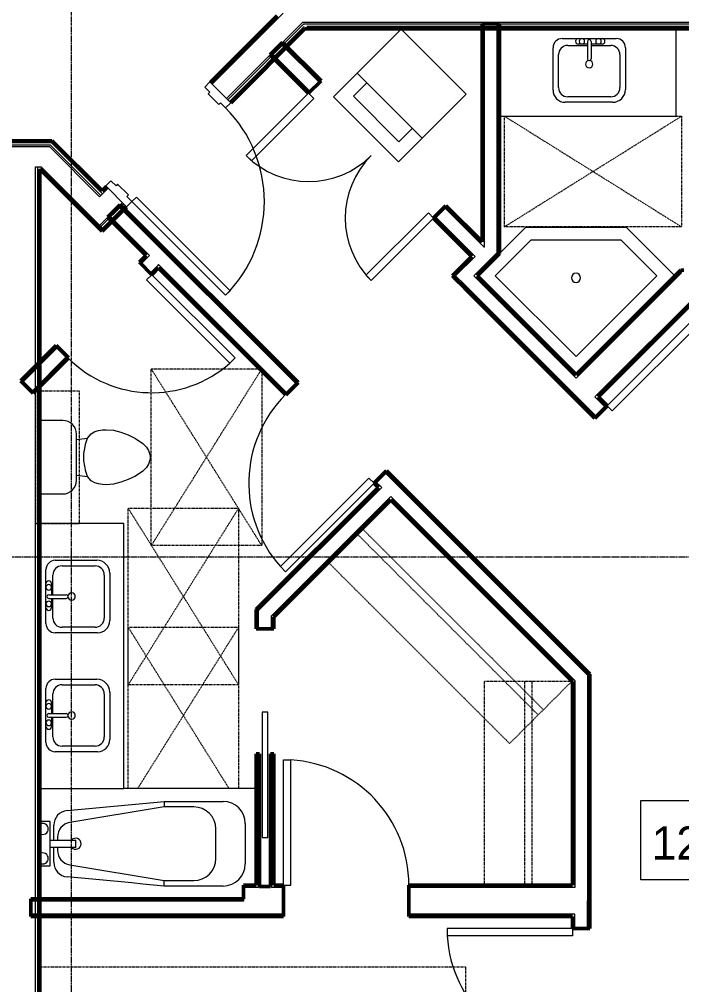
# Model space of a CAD drawing. Header units: inches. Extents: x -4266 to -1814, y 9706 to 12441.
# Drawn here: x -2514.5 to -2334.6, y 11419 to 11681.3 of the extents above; entities that cross this region are included whole.
import ezdxf

# ---------------------------------------------------------------- set-up
doc = ezdxf.new("R2010")
doc.units = ezdxf.units.IN
doc.header["$MEASUREMENT"] = 0
doc.linetypes.add('Dash', pattern=[0.25, 0.125, -0.125])
doc.linetypes.add('Grid Line 1_2_', pattern=[0.875, 0.5, -0.125, 0.125, -0.125])
for name, color, linetype, lineweight in [('A-AREA-IDEN', 2, 'Continuous', 9), ('A-DOOR-1', 7, 'Continuous', 9), ('A-DOOR-2', 50, 'Continuous', 20), ('A-DOOR-8', 31, 'Continuous', 9), ('A-DOOR-9', 31, 'Continuous', 20), ('A-DOOR-FRAM', 31, 'Continuous', 20), ('A-GENM-HDLN-1', 7, 'Dash', 9), ('A-WALL', 113, 'Continuous', 13), ('A-WALL-3', 250, 'Continuous', 50), ('A-WALL-4', 10, 'Continuous', 13), ('I-FURN-HDLN-1', 7, 'Dash', 9), ('I-WALL-3', 2, 'Continuous', 50), ('P-SANR-FIXT-2', 7, 'Continuous', 9), ('Q-CASE-2', 7, 'Continuous', 9), ('Q-CASE-HDLN-1', 7, 'Dash', 9), ('S-GRID-1', 1, 'Grid Line 1_2_', 9)]:
    doc.layers.add(name, color=color, linetype=linetype, lineweight=lineweight)
doc.styles.add('Century Gothic', font='ufonts.com_century-gothic.ttf', dxfattribs={"height": 9})

msp = doc.modelspace()

# ---------------------------------------------------------------- linework, layer by layer
at = {"layer": 'A-AREA-IDEN', "flags": 128}
msp.add_lwpolyline([(-2345.74455, 11469.04857), (-2263.24691, 11469.04857), (-2263.24691, 11447.55251), (-2345.74455, 11447.55251)], close=True, dxfattribs=at)
at = {"layer": 'A-DOOR-1'}
for centre, radius, start, end in [((-2435.91675, 11661.27546), 24, 225, 315), ((-2401.97562, 11627.33433), 24, 135, 225), ((-2478.51142, 11611.95332), 32.06659, 225, 311.4241295), ((-2418.11219, 11555.2664), 34.06659, 135, 221.634313), ((-2442.74874, 11446.09101), 34.06659, 0, 86.634313), ((-2364.27374, 11434.34101), 34.06659, 183.365687, 270)]:
    msp.add_arc(centre, radius, start, end, dxfattribs=at)
at = {"layer": 'A-DOOR-2'}
for p, q in [((-2435.91675, 11661.27546), (-2452.88731, 11644.3049)), ((-2451.47309, 11642.89068), (-2434.50253, 11659.86125)), ((-2434.50253, 11659.86125), (-2435.91675, 11661.27546)), ((-2452.88731, 11644.3049), (-2451.47309, 11642.89068)), ((-2420.3604, 11611.77799), (-2403.38983, 11628.74855)), ((-2403.38983, 11628.74855), (-2401.97562, 11627.33433)), ((-2401.97562, 11627.33433), (-2418.94618, 11610.36377)), ((-2478.51142, 11611.95332), (-2479.92563, 11610.53911)), ((-2479.92563, 11610.53911), (-2457.29527, 11587.90875)), ((-2478.51142, 11611.95332), (-2455.88106, 11589.32296)), ((-2418.94618, 11610.36377), (-2420.3604, 11611.77799)), ((-2354.8676, 11576.33396), (-2330.82043, 11600.38113)), ((-2353.45339, 11574.91975), (-2329.40622, 11598.96692)), ((-2455.88106, 11589.32296), (-2457.29527, 11587.90875)), ((-2354.8676, 11576.33396), (-2353.45339, 11574.91975)), ((-2419.5264, 11556.68062), (-2443.57357, 11532.63345)), ((-2418.11219, 11555.2664), (-2442.15936, 11531.21923)), ((-2418.11219, 11555.2664), (-2419.5264, 11556.68062)), ((-2442.15936, 11531.21923), (-2443.57357, 11532.63345)), ((-2446.99874, 11493.04934), (-2448.49874, 11493.04934)), ((-2448.49874, 11493.04934), (-2448.49874, 11459.04934)), ((-2446.99874, 11459.04934), (-2446.99874, 11493.04934)), ((-2442.74874, 11480.09884), (-2440.74874, 11480.09884)), ((-2442.74874, 11446.09101), (-2442.74874, 11480.09884)), ((-2440.74874, 11446.09101), (-2440.74874, 11480.09884)), ((-2448.49874, 11459.04934), (-2446.99874, 11459.04934)), ((-2442.74874, 11446.09101), (-2440.74874, 11446.09101)), ((-2398.28157, 11434.34101), (-2398.28157, 11432.34101)), ((-2364.27374, 11434.34101), (-2398.28157, 11434.34101)), ((-2364.27374, 11434.34101), (-2364.27374, 11432.34101)), ((-2364.27374, 11432.34101), (-2398.28157, 11432.34101))]:
    msp.add_line(p, q, dxfattribs=at)
at = {"layer": 'A-DOOR-8'}
msp.add_arc((-2483.94122, 11631.81254), 36, 315, 45, dxfattribs=at)
at = {"layer": 'A-DOOR-9'}
for p, q in [((-2482.70378, 11633.04998), (-2483.94122, 11631.81254)), ((-2483.94122, 11631.81254), (-2458.48537, 11606.3567)), ((-2457.24793, 11607.59414), (-2482.70378, 11633.04998)), ((-2458.48537, 11606.3567), (-2457.24793, 11607.59414))]:
    msp.add_line(p, q, dxfattribs=at)
at = {"layer": 'A-DOOR-FRAM'}
for p, q in [((-2462.72801, 11664.33945), (-2464.14223, 11662.92524)), ((-2464.14223, 11662.92524), (-2462.77221, 11661.55522)), ((-2457.07116, 11658.6826), (-2462.72801, 11664.33945)), ((-2462.77221, 11661.55522), (-2463.21415, 11661.11328)), ((-2463.21415, 11661.11328), (-2460.29733, 11658.19646)), ((-2460.29733, 11658.19646), (-2459.85539, 11658.63841)), ((-2459.85539, 11658.63841), (-2458.48537, 11657.26839)), ((-2458.48537, 11657.26839), (-2457.07116, 11658.6826)), ((-2489.59807, 11637.4694), (-2491.01228, 11636.05518)), ((-2491.01228, 11636.05518), (-2485.35543, 11630.39833)), ((-2488.22805, 11636.09938), (-2489.59807, 11637.4694)), ((-2487.78611, 11636.54132), (-2488.22805, 11636.09938)), ((-2484.86929, 11633.6245), (-2487.78611, 11636.54132)), ((-2485.31123, 11633.18256), (-2484.86929, 11633.6245)), ((-2485.35543, 11630.39833), (-2483.94122, 11631.81254)), ((-2483.94122, 11631.81254), (-2485.31123, 11633.18256))]:
    msp.add_line(p, q, dxfattribs=at)
at = {"layer": 'A-GENM-HDLN-1'}
for p, q in [((-2382.68824, 11654.9894), (-2334.68824, 11624.9894)), ((-2382.68824, 11624.9894), (-2334.68824, 11654.9894)), ((-2382.68824, 11624.9894), (-2382.68824, 11654.9894)), ((-2336.06324, 11654.9894), (-2334.68824, 11654.9894)), ((-2334.68824, 11654.9894), (-2334.68824, 11624.9894)), ((-2334.68824, 11624.9894), (-2382.68824, 11624.9894)), ((-2448.64752, 11538.34101), (-2478.64752, 11586.34101)), ((-2478.64752, 11538.34101), (-2478.64752, 11586.34101)), ((-2478.64752, 11586.34101), (-2449.18679, 11586.34101)), ((-2478.64752, 11538.34101), (-2448.85493, 11586.00914)), ((-2448.64752, 11585.80173), (-2448.64752, 11538.34101)), ((-2484.92374, 11500.49849), (-2454.92374, 11548.49849)), ((-2454.92374, 11500.49849), (-2484.92374, 11548.49849)), ((-2484.92374, 11500.49849), (-2484.92374, 11548.49849)), ((-2484.92374, 11548.49849), (-2454.92374, 11548.49849)), ((-2454.92374, 11548.49849), (-2454.92374, 11500.49849)), ((-2448.64752, 11538.34101), (-2478.64752, 11538.34101)), ((-2457.52216, 11472.34101), (-2484.92374, 11516.18353)), ((-2484.92374, 11472.34101), (-2484.92374, 11516.18353)), ((-2484.92374, 11516.18353), (-2454.92374, 11516.18353)), ((-2482.32531, 11472.34101), (-2454.92374, 11516.18353)), ((-2454.92374, 11516.18353), (-2454.92374, 11472.34101)), ((-2454.92374, 11500.49849), (-2484.92374, 11500.49849))]:
    msp.add_line(p, q, dxfattribs=at)
at = {"layer": 'A-WALL'}
for p, q in [((-2442.84063, 11682.9894), (-2462.10929, 11663.72074)), ((-2437.56246, 11680.4894), (-2458.22021, 11659.83165)), ((-2437.35535, 11679.9894), (-2457.86665, 11659.4781)), ((-2437.09647, 11679.3644), (-2457.42471, 11659.03615)), ((-2105.82374, 11680.4894), (-2437.56246, 11680.4894)), ((-2105.82374, 11679.9894), (-2437.35535, 11679.9894)), ((-2105.82374, 11679.3644), (-2436.38936, 11679.3644)), ((-2650.59874, 11647.8644), (-2505.8267, 11647.8644)), ((-2649.97374, 11647.2394), (-2506.08558, 11647.2394)), ((-2649.47374, 11646.7394), (-2506.29269, 11646.7394)), ((-2506.29269, 11646.7394), (-2492.69166, 11633.13837)), ((-2506.08558, 11647.2394), (-2492.33811, 11633.49192)), ((-2505.8267, 11647.8644), (-2491.89617, 11633.93386)), ((-2510.12374, 11285.5394), (-2510.12374, 11641.2394)), ((-2510.12374, 11641.2394), (-2508.57086, 11641.2394)), ((-2509.49874, 11285.5394), (-2509.49874, 11641.2394)), ((-2508.57086, 11641.2394), (-2491.89617, 11624.5647)), ((-2490.39356, 11635.43647), (-2492.69166, 11633.13837)), ((-2486.50448, 11631.54738), (-2492.69166, 11625.36019)), ((-2486.15092, 11631.19382), (-2492.33811, 11625.00664)), ((-2485.70898, 11630.75188), (-2491.89617, 11624.5647))]:
    msp.add_line(p, q, dxfattribs=at)
at = {"layer": 'A-WALL-3'}
for p, q in [((-2388.81324, 11680.2394), (-2388.81324, 11620.88947)), ((-2384.06324, 11680.2394), (-2388.81324, 11680.2394)), ((-2384.06324, 11617.73446), (-2384.06324, 11680.2394)), ((-2442.98781, 11675.06404), (-2446.34657, 11671.70528)), ((-2432.55799, 11664.63422), (-2442.98781, 11675.06404)), ((-2446.34657, 11671.70528), (-2435.91675, 11661.27546)), ((-2435.91675, 11661.27546), (-2432.55799, 11664.63422)), ((-2487.09006, 11630.96179), (-2490.44882, 11627.60303)), ((-2438.79506, 11582.66679), (-2487.09006, 11630.96179)), ((-2398.61686, 11630.69309), (-2401.97562, 11627.33433)), ((-2388.81324, 11620.88947), (-2398.61686, 11630.69309)), ((-2490.44882, 11627.60303), (-2480.01402, 11617.16824)), ((-2401.97562, 11627.33433), (-2391.57825, 11616.93697)), ((-2384.68824, 11617.10946), (-2384.06324, 11617.73446)), ((-2480.01402, 11617.16824), (-2481.87018, 11615.31208)), ((-2481.87018, 11615.31208), (-2478.51142, 11611.95332)), ((-2391.57825, 11616.93697), (-2396.88318, 11611.63203)), ((-2388.81324, 11612.98446), (-2384.68824, 11617.10946)), ((-2478.51142, 11611.95332), (-2476.65526, 11613.80948)), ((-2476.65526, 11613.80948), (-2442.15382, 11579.30803)), ((-2390.16567, 11611.63203), (-2388.81324, 11612.98446)), ((-2334.86484, 11613.19275), (-2363.29561, 11584.76197)), ((-2333.98095, 11613.19275), (-2334.86484, 11613.19275)), ((-2396.88318, 11611.63203), (-2396.44124, 11611.19009)), ((-2396.44124, 11611.19009), (-2393.52443, 11608.27328)), ((-2363.29561, 11584.76197), (-2390.16567, 11611.63203)), ((-2393.52443, 11608.27328), (-2358.22636, 11572.97521)), ((-2357.2852, 11578.75157), (-2327.59402, 11608.44275)), ((-2504.49759, 11592.68466), (-2514.10749, 11583.07476)), ((-2501.13884, 11589.32591), (-2504.49759, 11592.68466)), ((-2510.74874, 11579.71601), (-2501.13884, 11589.32591)), ((-2514.10749, 11583.07476), (-2510.74874, 11579.71601)), ((-2442.15382, 11579.30803), (-2438.79506, 11582.66679)), ((-2354.8676, 11576.33396), (-2357.2852, 11578.75157)), ((-2358.22636, 11572.97521), (-2354.8676, 11576.33396)), ((-2414.75343, 11558.62516), (-2418.11219, 11555.2664)), ((-2359.52374, 11503.39547), (-2414.75343, 11558.62516)), ((-2418.11219, 11555.2664), (-2416.96314, 11554.11735)), ((-2416.96314, 11554.11735), (-2450.12374, 11520.95676)), ((-2445.37374, 11518.98924), (-2413.60438, 11550.7586)), ((-2413.60438, 11550.7586), (-2364.27374, 11501.42795)), ((-2450.12374, 11520.95676), (-2450.12374, 11515.71601)), ((-2445.37374, 11515.71601), (-2445.37374, 11518.98924)), ((-2450.12374, 11515.71601), (-2448.64697, 11515.71601)), ((-2448.64697, 11515.71601), (-2445.37374, 11515.71601)), ((-2359.52374, 11502.51158), (-2359.52374, 11503.39547)), ((-2359.52374, 11496.67795), (-2359.52374, 11502.51158)), ((-2364.27374, 11501.42795), (-2364.27374, 11446.09101)), ((-2359.52374, 11441.84101), (-2359.52374, 11496.67795)), ((-2450.12374, 11481.71601), (-2450.12374, 11446.09101)), ((-2449.24874, 11481.71601), (-2450.12374, 11481.71601)), ((-2449.24874, 11446.09101), (-2449.24874, 11481.71601)), ((-2445.37374, 11481.71601), (-2446.24874, 11481.71601)), ((-2446.24874, 11481.71601), (-2446.24874, 11446.09101)), ((-2445.37374, 11446.09101), (-2445.37374, 11481.71601)), ((-2450.12374, 11446.09101), (-2453.57374, 11446.09101)), ((-2453.57374, 11446.09101), (-2453.57374, 11442.34101)), ((-2449.24874, 11445.71601), (-2449.24874, 11446.09101)), ((-2446.24874, 11445.71601), (-2449.24874, 11445.71601)), ((-2446.24874, 11446.09101), (-2446.24874, 11445.71601)), ((-2442.74874, 11446.09101), (-2445.37374, 11446.09101)), ((-2442.74874, 11437.59101), (-2442.74874, 11446.09101)), ((-2364.27374, 11446.09101), (-2408.74874, 11446.09101)), ((-2408.74874, 11446.09101), (-2408.74874, 11437.59101)), ((-2453.57374, 11442.34101), (-2511.37374, 11442.34101)), ((-2511.37374, 11442.34101), (-2511.37374, 11437.59101)), ((-2359.52374, 11434.34101), (-2359.52374, 11441.84101)), ((-2511.37374, 11437.59101), (-2453.57374, 11437.59101)), ((-2453.57374, 11437.59101), (-2442.74874, 11437.59101)), ((-2408.74874, 11437.59101), (-2364.27374, 11437.59101)), ((-2364.27374, 11437.59101), (-2364.27374, 11434.34101)), ((-2364.27374, 11434.34101), (-2359.52374, 11434.34101))]:
    msp.add_line(p, q, dxfattribs=at)
at = {"layer": 'A-WALL-4'}
for p, q in [((-2388.18824, 11635.22179), (-2388.18824, 11680.2394)), ((-2384.68824, 11638.72179), (-2384.68824, 11680.2394)), ((-2432.99993, 11664.19228), (-2443.42975, 11674.6221)), ((-2435.4748, 11661.7174), (-2445.90463, 11672.14723)), ((-2384.68824, 11622.94309), (-2384.68824, 11638.72179)), ((-2388.18824, 11619.44309), (-2388.18824, 11635.22179)), ((-2439.237, 11582.22485), (-2487.532, 11630.51985)), ((-2388.81324, 11620.00559), (-2399.0588, 11630.25115)), ((-2479.13014, 11617.16824), (-2490.00688, 11628.04498)), ((-2391.13631, 11617.37891), (-2401.53368, 11627.77628)), ((-2384.68824, 11617.99334), (-2384.68824, 11622.94309)), ((-2388.81324, 11620.00559), (-2388.21949, 11619.41184)), ((-2388.18824, 11619.44309), (-2388.21949, 11619.41184)), ((-2384.68824, 11617.99334), (-2388.18824, 11614.49334)), ((-2479.57208, 11616.72629), (-2481.42823, 11614.87014)), ((-2479.13014, 11617.16824), (-2479.57208, 11616.72629)), ((-2390.69437, 11616.93697), (-2395.9993, 11611.63203)), ((-2391.13631, 11617.37891), (-2390.69437, 11616.93697)), ((-2477.09721, 11614.25142), (-2478.95336, 11612.39527)), ((-2476.65526, 11614.69336), (-2477.09721, 11614.25142)), ((-2441.71188, 11579.74997), (-2476.65526, 11614.69336)), ((-2388.81324, 11613.86834), (-2391.04955, 11611.63203)), ((-2388.18824, 11614.49334), (-2388.81324, 11613.86834)), ((-2334.60595, 11612.56775), (-2362.85367, 11584.32003)), ((-2393.52443, 11609.15716), (-2395.9993, 11611.63203)), ((-2390.60761, 11611.19009), (-2391.04955, 11611.63203)), ((-2363.29561, 11583.87809), (-2390.60761, 11611.19009)), ((-2393.08248, 11608.71522), (-2393.52443, 11609.15716)), ((-2357.78441, 11573.41715), (-2393.08248, 11608.71522)), ((-2327.8529, 11609.06775), (-2357.72715, 11579.19351)), ((-2504.05565, 11592.24272), (-2513.66555, 11582.63282)), ((-2501.58078, 11589.76785), (-2511.19068, 11580.15795)), ((-2362.85367, 11584.32003), (-2363.29561, 11583.87809)), ((-2357.72715, 11579.19351), (-2358.16909, 11578.75157)), ((-2355.30954, 11575.89202), (-2358.16909, 11578.75157)), ((-2360.14874, 11503.13658), (-2415.19537, 11558.18322)), ((-2416.07926, 11554.11735), (-2417.67025, 11555.70834)), ((-2449.49874, 11520.69787), (-2416.5212, 11553.67541)), ((-2416.07926, 11554.11735), (-2416.5212, 11553.67541)), ((-2445.99874, 11519.24813), (-2414.04632, 11551.20054)), ((-2413.60438, 11551.64248), (-2414.04632, 11551.20054)), ((-2363.64874, 11501.68683), (-2413.60438, 11551.64248)), ((-2449.49874, 11515.74813), (-2449.49874, 11520.69787)), ((-2445.99874, 11518.36424), (-2445.99874, 11519.24813)), ((-2445.99874, 11515.71601), (-2445.99874, 11518.36424)), ((-2449.53086, 11515.71601), (-2449.49874, 11515.74813)), ((-2449.49874, 11515.71601), (-2449.49874, 11515.74813)), ((-2360.14874, 11503.13658), (-2360.14874, 11498.18683)), ((-2363.64874, 11501.68683), (-2363.64874, 11500.80295)), ((-2363.64874, 11500.80295), (-2363.64874, 11445.46601)), ((-2360.14874, 11498.18683), (-2360.14874, 11497.30295)), ((-2360.14874, 11497.30295), (-2360.14874, 11441.84101)), ((-2449.49874, 11446.09101), (-2449.49874, 11481.71601)), ((-2445.99874, 11446.09101), (-2445.99874, 11481.71601)), ((-2449.49874, 11445.46601), (-2453.57374, 11445.46601)), ((-2449.49874, 11446.09101), (-2449.49874, 11445.46601)), ((-2449.24874, 11445.71601), (-2449.24874, 11446.09101)), ((-2446.24874, 11445.71601), (-2449.24874, 11445.71601)), ((-2446.24874, 11446.09101), (-2446.24874, 11445.71601)), ((-2445.99874, 11446.09101), (-2445.99874, 11445.46601)), ((-2442.74874, 11445.46601), (-2445.99874, 11445.46601)), ((-2364.27374, 11445.46601), (-2408.74874, 11445.46601)), ((-2363.64874, 11445.46601), (-2364.27374, 11445.46601)), ((-2453.57374, 11441.71601), (-2453.57374, 11442.34101)), ((-2453.57374, 11442.34101), (-2453.57374, 11441.71601)), ((-2453.57374, 11441.71601), (-2511.37374, 11441.71601)), ((-2360.14874, 11434.34101), (-2360.14874, 11441.84101)), ((-2453.57374, 11438.21601), (-2511.37374, 11438.21601)), ((-2442.74874, 11438.21601), (-2453.57374, 11438.21601)), ((-2364.27374, 11438.21601), (-2408.74874, 11438.21601)), ((-2363.64874, 11438.21601), (-2364.27374, 11438.21601)), ((-2363.64874, 11434.34101), (-2363.64874, 11438.21601))]:
    msp.add_line(p, q, dxfattribs=at)
at = {"layer": 'I-FURN-HDLN-1'}
for p, q in [((-2508.87374, 11423.9144), (-2393.34989, 11423.9144)), ((-2393.34989, 11423.9144), (-2393.34989, 11285.9144))]:
    msp.add_line(p, q, dxfattribs=at)
at = {"layer": 'I-WALL-3'}
for p, q in [((-2444.43162, 11682.28229), (-2462.55123, 11664.16268)), ((-2457.07116, 11658.6826), (-2437.01436, 11678.7394)), ((-2437.01436, 11678.7394), (-2105.82374, 11678.7394)), ((-2505.61959, 11648.3644), (-2651.09874, 11648.3644)), ((-2491.98455, 11634.72936), (-2505.61959, 11648.3644)), ((-2508.87374, 11285.5394), (-2508.87374, 11640.6144)), ((-2508.87374, 11640.6144), (-2508.82975, 11640.6144)), ((-2508.82975, 11640.6144), (-2491.98455, 11623.7692)), ((-2490.83551, 11635.87841), (-2491.98455, 11634.72936)), ((-2491.98455, 11623.7692), (-2485.35543, 11630.39833))]:
    msp.add_line(p, q, dxfattribs=at)
at = {"layer": 'P-SANR-FIXT-2'}
for p, q in [((-2429.17266, 11660.31701), (-2410.78788, 11678.70178)), ((-2393.11021, 11661.02411), (-2410.78788, 11678.70178)), ((-2367.04877, 11676.1144), (-2352.36373, 11676.1144)), ((-2367.04877, 11676.1144), (-2352.36373, 11676.1144)), ((-2362.70625, 11676.1144), (-2356.20625, 11676.1144)), ((-2360.20625, 11675.35059), (-2360.20625, 11670.61224)), ((-2359.20625, 11675.35059), (-2359.20625, 11670.61224)), ((-2369.54877, 11662.11243), (-2369.54877, 11673.6144)), ((-2369.54877, 11662.11243), (-2369.54877, 11673.6144)), ((-2365.54877, 11674.2394), (-2360.20625, 11674.2394)), ((-2360.20625, 11674.6144), (-2362.70625, 11674.6144)), ((-2356.20625, 11674.6144), (-2359.20625, 11674.6144)), ((-2359.20625, 11674.2394), (-2353.86373, 11674.2394)), ((-2349.86373, 11673.6144), (-2349.86373, 11662.29156)), ((-2349.86373, 11673.6144), (-2349.86373, 11662.29156)), ((-2368.04877, 11662.79156), (-2368.04877, 11671.7394)), ((-2351.36373, 11671.7394), (-2351.36373, 11662.79156)), ((-2422.74241, 11666.74726), (-2405.06474, 11649.06959)), ((-2420.09076, 11664.09561), (-2423.75887, 11660.42749)), ((-2411.49499, 11642.63934), (-2429.17266, 11660.31701)), ((-2423.75887, 11660.42749), (-2411.3845, 11648.05312)), ((-2393.11021, 11661.02411), (-2411.49499, 11642.63934)), ((-2353.86373, 11660.29156), (-2365.54877, 11660.29156)), ((-2353.36373, 11658.79156), (-2366.2279, 11658.79156)), ((-2353.36373, 11658.79156), (-2366.2279, 11658.79156)), ((-2411.3845, 11648.05312), (-2407.71639, 11651.72124)), ((-2376.99581, 11624.8019), (-2384.06324, 11617.73446)), ((-2349.59542, 11624.8019), (-2376.99581, 11624.8019)), ((-2336.42555, 11611.63203), (-2349.59542, 11624.8019)), ((-2375.54985, 11621.31104), (-2385.22886, 11611.63203)), ((-2351.04138, 11621.31104), (-2375.54985, 11621.31104)), ((-2341.36236, 11611.63203), (-2351.04138, 11621.31104)), ((-2385.22886, 11611.63203), (-2363.29561, 11589.69878)), ((-2363.29561, 11589.69878), (-2341.36236, 11611.63203)), ((-2502.69752, 11572.31723), (-2508.87374, 11572.31723)), ((-2498.97129, 11556.09101), (-2498.97129, 11568.59101)), ((-2495.94752, 11567.55039), (-2494.94752, 11568.74214)), ((-2494.94752, 11568.74214), (-2493.94752, 11569.3089)), ((-2493.94752, 11569.3089), (-2492.94752, 11569.57685)), ((-2492.94752, 11569.57685), (-2491.94371, 11569.75385)), ((-2491.94371, 11569.75385), (-2490.94752, 11569.84101)), ((-2490.94752, 11569.84101), (-2488.95513, 11569.66669)), ((-2488.95513, 11569.66669), (-2486.94752, 11569.12876)), ((-2486.94752, 11569.12876), (-2484.94752, 11568.40082)), ((-2484.94752, 11568.40082), (-2482.94752, 11567.4682)), ((-2498.97129, 11567.20267), (-2495.94752, 11567.55039)), ((-2496.94752, 11563.34101), (-2496.44752, 11566.17665)), ((-2496.44752, 11566.17665), (-2495.94752, 11567.55039)), ((-2482.94752, 11567.4682), (-2480.94752, 11566.08077)), ((-2480.94752, 11566.08077), (-2479.94752, 11565.08077)), ((-2496.94752, 11561.34101), (-2496.94752, 11563.34101)), ((-2479.94752, 11565.08077), (-2479.44752, 11564.21474)), ((-2479.44752, 11564.21474), (-2478.94752, 11562.84101)), ((-2478.94752, 11562.84101), (-2478.94752, 11561.84101)), ((-2496.44752, 11558.50537), (-2496.94752, 11561.34101)), ((-2479.44752, 11560.46727), (-2479.94752, 11559.60124)), ((-2478.94752, 11561.84101), (-2479.44752, 11560.46727)), ((-2498.97129, 11557.47934), (-2495.94752, 11557.13163)), ((-2495.94752, 11557.13163), (-2496.44752, 11558.50537)), ((-2480.94752, 11558.60124), (-2482.94752, 11557.21381)), ((-2479.94752, 11559.60124), (-2480.94752, 11558.60124)), ((-2494.94752, 11555.93987), (-2495.94752, 11557.13163)), ((-2493.94752, 11555.37311), (-2494.94752, 11555.93987)), ((-2492.94752, 11555.10516), (-2493.94752, 11555.37311)), ((-2491.94371, 11554.92816), (-2492.94752, 11555.10516)), ((-2490.94752, 11554.84101), (-2491.94371, 11554.92816)), ((-2488.95513, 11555.01532), (-2490.94752, 11554.84101)), ((-2486.94752, 11555.55326), (-2488.95513, 11555.01532)), ((-2484.94752, 11556.2812), (-2486.94752, 11555.55326)), ((-2482.94752, 11557.21381), (-2484.94752, 11556.2812)), ((-2508.87374, 11552.36478), (-2502.69752, 11552.36478)), ((-2504.74874, 11534.34101), (-2493.4259, 11534.34101)), ((-2504.74874, 11534.34101), (-2493.4259, 11534.34101)), ((-2507.24874, 11517.15597), (-2507.24874, 11531.84101)), ((-2507.24874, 11517.15597), (-2507.24874, 11531.84101)), ((-2502.87374, 11532.84101), (-2493.9259, 11532.84101)), ((-2505.37374, 11524.99849), (-2505.37374, 11530.34101)), ((-2491.4259, 11530.34101), (-2491.4259, 11518.65597)), ((-2489.9259, 11530.84101), (-2489.9259, 11517.97684)), ((-2489.9259, 11530.84101), (-2489.9259, 11517.97684)), ((-2507.24874, 11521.49849), (-2507.24874, 11527.99849)), ((-2505.74874, 11527.99849), (-2505.74874, 11524.99849)), ((-2506.48493, 11524.99849), (-2501.74658, 11524.99849)), ((-2506.48493, 11523.99849), (-2501.74658, 11523.99849)), ((-2505.74874, 11523.99849), (-2505.74874, 11521.49849)), ((-2505.37374, 11518.65597), (-2505.37374, 11523.99849)), ((-2493.9259, 11516.15597), (-2502.87374, 11516.15597)), ((-2493.24677, 11514.65597), (-2504.74874, 11514.65597)), ((-2493.24677, 11514.65597), (-2504.74874, 11514.65597)), ((-2504.74874, 11502.02605), (-2493.4259, 11502.02605)), ((-2504.74874, 11502.02605), (-2493.4259, 11502.02605)), ((-2502.87374, 11500.52605), (-2493.9259, 11500.52605)), ((-2507.24874, 11484.84101), (-2507.24874, 11499.52605)), ((-2507.24874, 11484.84101), (-2507.24874, 11499.52605)), ((-2505.37374, 11492.68353), (-2505.37374, 11498.02605)), ((-2491.4259, 11498.02605), (-2491.4259, 11486.34101)), ((-2489.9259, 11498.52605), (-2489.9259, 11485.66187)), ((-2489.9259, 11498.52605), (-2489.9259, 11485.66187)), ((-2507.24874, 11489.18353), (-2507.24874, 11495.68353)), ((-2505.74874, 11495.68353), (-2505.74874, 11492.68353)), ((-2506.48493, 11492.68353), (-2501.74658, 11492.68353)), ((-2506.48493, 11491.68353), (-2501.74658, 11491.68353)), ((-2505.74874, 11491.68353), (-2505.74874, 11489.18353)), ((-2505.37374, 11486.34101), (-2505.37374, 11491.68353)), ((-2493.24677, 11482.34101), (-2504.74874, 11482.34101)), ((-2493.24677, 11482.34101), (-2504.74874, 11482.34101)), ((-2493.9259, 11483.84101), (-2502.87374, 11483.84101)), ((-2450.12374, 11472.34101), (-2486.12374, 11472.34101)), ((-2475.12374, 11468.84101), (-2459.12374, 11468.84101)), ((-2475.12374, 11468.84101), (-2475.12374, 11467.34101)), ((-2475.12374, 11467.34101), (-2500.77857, 11463.08363)), ((-2467.12374, 11467.34101), (-2475.12374, 11467.34101)), ((-2506.12374, 11463.34101), (-2508.87374, 11463.34101)), ((-2506.12374, 11458.34101), (-2506.12374, 11463.34101)), ((-2505.12374, 11458.34101), (-2505.12374, 11462.38597)), ((-2461.12374, 11453.34101), (-2461.12374, 11461.34101)), ((-2453.12374, 11462.84101), (-2453.12374, 11451.84101)), ((-2506.12374, 11456.34101), (-2506.12374, 11458.34101)), ((-2506.12374, 11458.34101), (-2499.18624, 11458.34101)), ((-2504.12374, 11459.1376), (-2504.12374, 11458.34101)), ((-2499.18624, 11456.34101), (-2499.18624, 11458.34101)), ((-2506.12374, 11451.34101), (-2506.12374, 11456.34101)), ((-2499.18624, 11456.34101), (-2506.12374, 11456.34101)), ((-2505.12374, 11452.29605), (-2505.12374, 11456.34101)), ((-2504.12374, 11456.34101), (-2504.12374, 11455.54442)), ((-2508.87374, 11451.34101), (-2506.12374, 11451.34101)), ((-2500.77857, 11451.59838), (-2475.12374, 11447.34101)), ((-2475.12374, 11445.84101), (-2475.12374, 11447.34101)), ((-2475.12374, 11447.34101), (-2467.12374, 11447.34101)), ((-2459.12374, 11445.84101), (-2475.12374, 11445.84101))]:
    msp.add_line(p, q, dxfattribs=at)
at = {"layer": 'P-SANR-FIXT-2', "flags": 128}
for points in [[(-2501.4971, 11466.3685), (-2498.56673, 11466.64323), (-2495.63635, 11466.91795), (-2492.70598, 11467.19267), (-2489.7756, 11467.46739), (-2486.84523, 11467.74212), (-2483.91486, 11468.01684), (-2480.98448, 11468.29156), (-2478.05411, 11468.56628), (-2475.12374, 11468.84101)], [(-2475.12374, 11445.84101), (-2478.05411, 11446.11573), (-2480.98448, 11446.39045), (-2483.91486, 11446.66517), (-2486.84523, 11446.9399), (-2489.7756, 11447.21462), (-2492.70598, 11447.48934), (-2495.63635, 11447.76406), (-2498.56673, 11448.03879), (-2501.4971, 11448.31351)]]:
    msp.add_lwpolyline(points, dxfattribs=at)
at = {"layer": 'P-SANR-FIXT-2'}
for centre, radius, start, end in [((-2367.04877, 11673.6144), 2.5, 90, 180), ((-2367.04877, 11673.6144), 2.5, 90, 180), ((-2362.70625, 11675.3644), 0.75, 90, 270), ((-2361.70625, 11675.3644), 0.75, 0, 180), ((-2361.70625, 11675.3644), 0.75, 180, 0), ((-2359.70625, 11675.35059), 0.5, 0, 180), ((-2357.20625, 11675.3644), 0.75, 0, 180), ((-2357.20625, 11675.3644), 0.75, 180, 0), ((-2356.20625, 11675.3644), 0.75, 270, 90), ((-2352.36373, 11673.6144), 2.5, 0, 90), ((-2352.36373, 11673.6144), 2.5, 0, 90), ((-2365.54877, 11671.7394), 2.5, 90, 180), ((-2353.86373, 11671.7394), 2.5, 0, 90), ((-2359.70625, 11669.14706), 1, 0, 180), ((-2359.70625, 11670.61224), 0.5, 180, 0), ((-2359.70625, 11669.14706), 1, 180, 0), ((-2365.54877, 11662.79156), 2.5, 180, 270), ((-2353.86373, 11662.79156), 2.5, 270, 0), ((-2353.36373, 11662.29156), 3.5, 270, 0), ((-2353.36373, 11662.29156), 3.5, 270, 0), ((-2366.2279, 11662.11243), 3.32087, 180, 270), ((-2366.2279, 11662.11243), 3.32087, 180, 270), ((-2363.29561, 11611.1017), 1.25, 135, 315), ((-2363.29561, 11611.1017), 1.25, 315, 135), ((-2502.69752, 11568.59101), 3.72622, 360, 90), ((-2502.69752, 11556.09101), 3.72622, 270, 360), ((-2504.74874, 11531.84101), 2.5, 90, 180), ((-2504.74874, 11531.84101), 2.5, 90, 180), ((-2493.4259, 11530.84101), 3.5, 0, 90), ((-2493.4259, 11530.84101), 3.5, 0, 90), ((-2502.87374, 11530.34101), 2.5, 90, 180), ((-2493.9259, 11530.34101), 2.5, 0, 90), ((-2506.49874, 11527.99849), 0.75, 0, 180), ((-2506.49874, 11526.99849), 0.75, 90, 270), ((-2506.49874, 11526.99849), 0.75, 270, 90), ((-2506.49874, 11522.49849), 0.75, 90, 270), ((-2506.48493, 11524.49849), 0.5, 90, 270), ((-2506.49874, 11522.49849), 0.75, 270, 90), ((-2501.74658, 11524.49849), 0.5, 270, 90), ((-2500.2814, 11524.49849), 1, 90, 270), ((-2500.2814, 11524.49849), 1, 270, 90), ((-2506.49874, 11521.49849), 0.75, 180, 0), ((-2502.87374, 11518.65597), 2.5, 180, 270), ((-2493.9259, 11518.65597), 2.5, 270, 0), ((-2493.24677, 11517.97684), 3.32087, 270, 0), ((-2493.24677, 11517.97684), 3.32087, 270, 0), ((-2504.74874, 11517.15597), 2.5, 180, 270), ((-2504.74874, 11517.15597), 2.5, 180, 270), ((-2504.74874, 11499.52605), 2.5, 90, 180), ((-2504.74874, 11499.52605), 2.5, 90, 180), ((-2502.87374, 11498.02605), 2.5, 90, 180), ((-2493.9259, 11498.02605), 2.5, 0, 90), ((-2493.4259, 11498.52605), 3.5, 0, 90), ((-2493.4259, 11498.52605), 3.5, 0, 90), ((-2506.49874, 11495.68353), 0.75, 0, 180), ((-2506.49874, 11494.68353), 0.75, 90, 270), ((-2506.49874, 11494.68353), 0.75, 270, 90), ((-2506.48493, 11492.18353), 0.5, 90, 270), ((-2501.74658, 11492.18353), 0.5, 270, 90), ((-2500.2814, 11492.18353), 1, 90, 270), ((-2500.2814, 11492.18353), 1, 270, 90), ((-2506.49874, 11490.18353), 0.75, 90, 270), ((-2506.49874, 11489.18353), 0.75, 180, 0), ((-2506.49874, 11490.18353), 0.75, 270, 90), ((-2504.74874, 11484.84101), 2.5, 180, 270), ((-2504.74874, 11484.84101), 2.5, 180, 270), ((-2502.87374, 11486.34101), 2.5, 180, 270), ((-2493.9259, 11486.34101), 2.5, 270, 0), ((-2493.24677, 11485.66187), 3.32087, 270, 0), ((-2493.24677, 11485.66187), 3.32087, 270, 0), ((-2459.12374, 11462.84101), 6, 0, 90), ((-2501.12374, 11462.38597), 4, 95.355825, 180), ((-2467.12374, 11461.34101), 6, 0, 90), ((-2500.12374, 11459.1376), 4, 99.4222692, 180), ((-2508.12374, 11461.34101), 1.5, 0, 120), ((-2508.12374, 11461.34101), 1.5, 240, 0), ((-2499.18624, 11457.34101), 1.5, 0, 137.9289322), ((-2500.12374, 11455.54442), 4, 180, 260.5777308), ((-2499.18624, 11457.34101), 1.5, 222.0710678, 0), ((-2508.12374, 11453.34101), 1.5, 0, 120), ((-2508.12374, 11453.34101), 1.5, 240, 0), ((-2467.12374, 11453.34101), 6, 270, 0), ((-2501.12374, 11452.29605), 4, 180, 264.644175), ((-2459.12374, 11451.84101), 6, 270, 0)]:
    msp.add_arc(centre, radius, start, end, dxfattribs=at)
at = {"layer": 'Q-CASE-2'}
for p, q in [((-2336.06324, 11654.9894), (-2336.06324, 11678.7394)), ((-2384.06324, 11654.9894), (-2336.06324, 11654.9894)), ((-2486.12374, 11544.34101), (-2508.87374, 11544.34101)), ((-2486.12374, 11472.34101), (-2486.12374, 11544.34101)), ((-2508.87374, 11472.34101), (-2486.12374, 11472.34101))]:
    msp.add_line(p, q, dxfattribs=at)
at = {"layer": 'Q-CASE-HDLN-1'}
for p, q in [((-2498.12374, 11580.34101), (-2510.12374, 11580.34101)), ((-2510.12374, 11580.34101), (-2510.12374, 11544.34101)), ((-2498.12374, 11544.34101), (-2498.12374, 11580.34101)), ((-2413.60438, 11550.7586), (-2430.57494, 11533.78803)), ((-2364.37547, 11501.52968), (-2413.60438, 11550.7586)), ((-2510.12374, 11544.34101), (-2498.12374, 11544.34101)), ((-2421.38256, 11542.98042), (-2372.15364, 11493.75151)), ((-2422.79677, 11541.56621), (-2373.56785, 11492.33729)), ((-2430.57494, 11533.78803), (-2381.34603, 11484.55912)), ((-2364.27374, 11501.44246), (-2388.27374, 11501.44246)), ((-2388.27374, 11501.44246), (-2388.27374, 11446.09101)), ((-2381.34603, 11484.55912), (-2364.37547, 11501.52968)), ((-2377.27374, 11501.44246), (-2377.27374, 11446.09101)), ((-2375.27374, 11501.44246), (-2375.27374, 11446.09101)), ((-2364.27374, 11446.09101), (-2364.27374, 11501.44246)), ((-2388.27374, 11446.09101), (-2364.27374, 11446.09101))]:
    msp.add_line(p, q, dxfattribs=at)
at = {"layer": 'S-GRID-1'}
for p, q in [((-2500.32374, 9836.17969), (-2500.32374, 12376.79045)), ((-1814.20638, 11535.1894), (-4168.71446, 11535.1894))]:
    msp.add_line(p, q, dxfattribs=at)

# ---------------------------------------------------------------- texts
at = {"layer": 'A-AREA-IDEN', "insert": (-2342.74455, 11462.04857), "char_height": 9, "width": 92.415, "attachment_point": 1, "style": 'Century Gothic'}
msp.add_mtext('121 - 1087 SF', dxfattribs=at)

doc.saveas('drawing.dxf')
